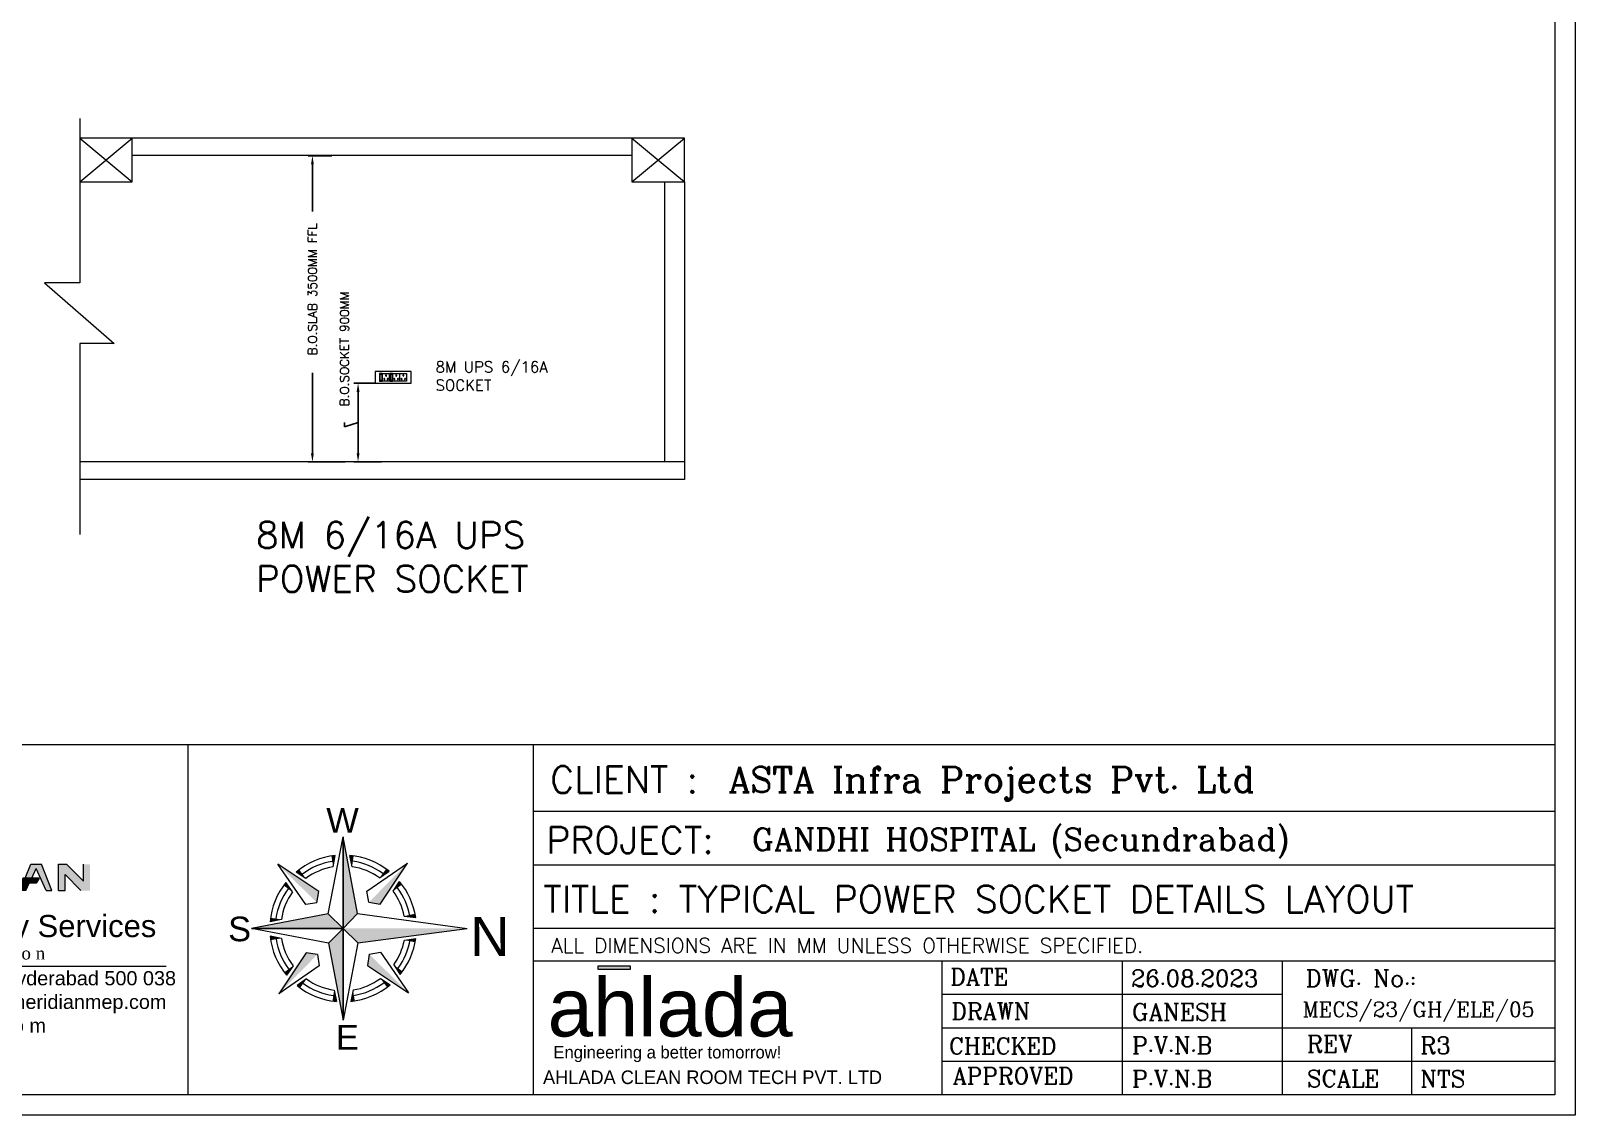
# Model space of a CAD drawing. Extents: x 3505867 to 4040009, y -660366 to -590408.
# Drawn here: x 3624138 to 3641773, y -660366 to -647977 of the extents above; entities that cross this region are included whole.
import ezdxf
from ezdxf.enums import TextEntityAlignment as Align

# ---------------------------------------------------------------- set-up
doc = ezdxf.new("R2010")
doc.units = 0
doc.header["$LTSCALE"] = 6
doc.header["$MEASUREMENT"] = 0
doc.linetypes.add('Hidden 2mm', pattern=[3, 2, -1])
doc.layers.get('0').update_dxf_attribs({"linetype": 'CONTINUOUS', "lineweight": 0})
doc.layers.get('Defpoints').update_dxf_attribs({"linetype": 'CONTINUOUS', "lineweight": 0})
for name, color, linetype, lineweight in [('AHU-N Ducting', 30, 'CONTINUOUS', 0), ('DIM', 7, 'CONTINUOUS', 0), ('ELE-8M 6-16A UPS SOCKET', 223, 'CONTINUOUS', 0), ('ELE. 2N0S OF 6-16 UPS SOCKETS', 191, 'CONTINUOUS', 0), ('FURNITURE WALL', 8, 'CONTINUOUS', 0), ('hatch', 252, 'CONTINUOUS', 0), ('MEP_HVAC_RA_DUCT', 1, 'CONTINUOUS', 0), ('TEXT', 5, 'CONTINUOUS', 0), ('TITLE', 7, 'CONTINUOUS', 0)]:
    doc.layers.add(name, color=color, linetype=linetype, lineweight=lineweight)
doc.styles.add('ARIAL', font='arial.ttf')
doc.styles.add('Century', font='GOTHIC.TTF')
doc.styles.add('FS-ARIAL', font='arial.ttf')
doc.styles.add('IRFAN', font='romans.shx')
doc.styles.add('RAGHAV', font='')
doc.styles.get("Standard").update_dxf_attribs({"font": 'SIMPLEX'})
doc.styles.add('sudheer', font='romanc.shx')
doc.styles.get('RAGHAV').set_extended_font_data('Sakkal Majalla')
doc.dimstyles.new('AR-BRICK WORK', dxfattribs={"dimscale": 100, "dimtxt": 1, "dimasz": 1, "dimexe": 0.5, "dimexo": 0, "dimgap": 0.25, "dimtad": 0, "dimdec": 0, "dimzin": 1, "dimdsep": 46, "dimtxsty": 'Century', "dimblk": 'OBLIQUE', "dimcen": 0, "dimdle": 1, "dimclrd": 8, "dimclre": 8, "dimclrt": 4, "dimadec": 0, "dimazin": 0, "dimtfac": 1, "dimtdec": 0, "dimtofl": 0, "dimtmove": 1, "dimatfit": 3, "dimldrblk": 'ARCHTICK', "dimfxl": 1, "dimtolj": 1, "dimtzin": 1, "dimarcsym": 2})

# ---------------------------------------------------------------- blocks, each defined once
blk = doc.blocks.new('543E')
at = {"layer": 'ELE. 2N0S OF 6-16 UPS SOCKETS', "color": 72, "linetype": 'ByBlock', "lineweight": 0}
for p, q in [((-124, -57), (-124, -91)), ((-26, -57), (-124, -57)), ((-26, -57), (-124, -57)), ((-124, -91), (-26, -91)), ((-124, -96), (-26, -96)), ((-124, -181), (-124, -96)), ((-26, -181), (-124, -181)), ((-124, -187), (-124, -221)), ((-26, -187), (-124, -187)), ((-26, -187), (-124, -187)), ((-113, -60), (-113, -88)), ((-37, -60), (-113, -60)), ((-113, -88), (-37, -88)), ((-113, -190), (-113, -218)), ((-37, -190), (-113, -190)), ((-110, -60), (-110, -88)), ((-110, -190), (-110, -218)), ((-37, -88), (-37, -60)), ((-37, -218), (-37, -190)), ((-26, -57), (-26, -91)), ((-26, -91), (-26, -57)), ((-26, -96), (-26, -181)), ((-26, -187), (-26, -221)), ((-26, -221), (-26, -187)), ((-124, -221), (-26, -221)), ((-124, -312), (-124, -227)), ((-124, -227), (-26, -227)), ((-26, -312), (-124, -312)), ((-124, -402), (-124, -317)), ((-124, -317), (-26, -317)), ((-113, -218), (-37, -218)), ((-26, -227), (-26, -312)), ((-26, -317), (-26, -402)), ((-26, -402), (-124, -402))]:
    blk.add_line(p, q, dxfattribs=at)
blk.add_lwpolyline([(-150, 0), (-150, -459), (0, -459), (0, 0)], close=True, dxfattribs=at)
for centre, radius, start, end in [((-98, -119), 4.6, 112.6838, 345.0951), ((-98, -159), 4.6, 14.9049, 247.3162), ((-94, -115), 5.7, 275.2689, 182.51), ((-94, -163), 5.7, 177.49, 84.7311), ((-58, -139), 4.22, 71.4031, 288.5969), ((-51, -139), 6.62, 217.1584, 142.8416), ((-98, -249), 4.6, 112.6838, 345.0951), ((-98, -289), 4.6, 14.9049, 247.3162), ((-98, -340), 4.6, 112.6838, 345.0951), ((-98, -379), 4.6, 14.9049, 247.3162), ((-94, -245), 5.7, 275.2689, 182.51), ((-94, -293), 5.7, 177.49, 84.7311), ((-94, -335), 5.7, 275.2689, 182.51), ((-94, -384), 5.7, 177.49, 84.7311), ((-58, -269), 4.22, 71.4031, 288.5969), ((-58, -360), 4.22, 71.4031, 288.5969), ((-51, -269), 6.62, 217.1584, 142.8416), ((-51, -360), 6.62, 217.1584, 142.8416)]:
    blk.add_arc(centre, radius, start, end, dxfattribs=at)
blk = doc.blocks.new('*D227')
at = {"layer": 'Defpoints', "color": 0, "linetype": 'ByBlock', "transparency": 16777216}
for p in [(3627874, -652002), (3628069, -652002), (3628140, -652903)]:
    blk.add_point(p, dxfattribs=at)
at = {"layer": 'DIM', "color": 8, "lineweight": -2, "ltscale": 10, "transparency": 16777216}
for p, q in [((3628069, -652002), (3627824, -652002)), ((3627874, -652803), (3627874, -652102)), ((3627718, -652450), (3627718, -652500)), ((3627718, -652500), (3627874, -652452)), ((3628140, -652903), (3627824, -652903))]:
    blk.add_line(p, q, dxfattribs=at)
at = {"layer": 'DIM', "color": 8, "linetype": 'ByBlock', "transparency": 16777216}
for points in [[(3627891, -652102), (3627858, -652102), (3627874, -652002)], [(3627858, -652803), (3627891, -652803), (3627874, -652903)]]:
    blk.add_solid(points, dxfattribs=at)
at = {"layer": 'DIM', "color": 7, "linetype": 'ByBlock', "lineweight": 50, "transparency": 16777216, "insert": (3627718, -651644), "char_height": 100, "attachment_point": 5, "rotation": 90}
blk.add_mtext('\\A1;\\A1;{\\Fromans.shx|c228; B.O.SOCKET 900MM }', dxfattribs=at)
blk = doc.blocks.new('_ArchTick')
at = {"color": 0, "linetype": 'ByBlock', "const_width": 0.15}
blk.add_lwpolyline([(-0.5, -0.5), (0.5, 0.5)], dxfattribs=at)
blk = doc.blocks.new('*D228')
at = {"layer": 'Defpoints', "color": 0, "linetype": 'ByBlock', "transparency": 16777216}
for p in [(3627353, -649403), (3627573, -649403), (3627726, -652903)]:
    blk.add_point(p, dxfattribs=at)
at = {"layer": 'DIM', "color": 8, "lineweight": -2, "ltscale": 10, "transparency": 16777216}
for p, q in [((3627573, -649403), (3627303, -649403)), ((3627353, -649503), (3627353, -650042)), ((3627353, -652803), (3627353, -651883)), ((3627726, -652903), (3627303, -652903))]:
    blk.add_line(p, q, dxfattribs=at)
at = {"layer": 'DIM', "color": 8, "linetype": 'ByBlock', "transparency": 16777216}
for points in [[(3627369, -649503), (3627336, -649503), (3627353, -649403)], [(3627336, -652803), (3627369, -652803), (3627353, -652903)]]:
    blk.add_solid(points, dxfattribs=at)
at = {"layer": 'DIM', "color": 7, "linetype": 'ByBlock', "lineweight": 50, "transparency": 16777216, "insert": (3627353, -650963), "char_height": 100, "attachment_point": 5, "rotation": 90}
blk.add_mtext('\\A1;\\A1; B.O.SLAB 3500MM FFL', dxfattribs=at)
blk = doc.blocks.new('Logo')
h = blk.add_hatch(color=134)
h.dxf.hatch_style = 1
h.paths.add_polyline_path([(7.31, 6.26), (4.47, 6.26), (4.47, 5.93), (7.31, 5.93)])
at = {"color": 134}
blk.add_lwpolyline([(4.47, 6.26), (7.31, 6.26), (7.31, 5.93), (4.47, 5.93)], close=True, dxfattribs=at)
at = {"color": 134, "style": 'FS-ARIAL'}
blk.add_text('ahlada', height=5.161, dxfattribs=at).set_placement((0, 0))
at = {"color": 8, "style": 'RAGHAV'}
blk.add_text('Engineering a better tomorrow!', height=1.0969, dxfattribs=at).set_placement((0.52, -1.94))
blk = doc.blocks.new('A$C4A7C6C7E')
at = {"layer": 'TITLE', "color": 8, "lineweight": 5}
for p, q in [((-4207, 4144), (0, 26095)), ((0, 26095), (0, 0)), ((0, 0), (0, 26095)), ((4144, 4207), (0, 26095)), ((-6941, 10518), (-18592, 18312)), ((-10622, 6781), (-18592, 18312)), ((-2825, 17519), (-2234, 20757)), ((2559, 17560), (1919, 20788)), ((6781, 10622), (18312, 18592)), ((10518, 6941), (18312, 18592)), ((-10607, 14226), (-13343, 16056)), ((10390, 14385), (13098, 16257)), ((14226, 10607), (16056, 13343)), ((-14385, 10390), (-16257, 13098)), ((-7437, 7325), (-6941, 10518)), ((7325, 7437), (6781, 10622)), ((-7437, 7325), (-10622, 6781)), ((7325, 7437), (10518, 6941)), ((-4207, 4144), (-26095, 0)), ((0, 0), (-26095, 0)), ((-26095, 0), (0, 0)), ((-4144, -4207), (-26095, 0)), ((-17560, 2559), (-20788, 1919)), ((-4207, 4144), (0, 0)), ((0, 0), (-4207, 4144)), ((0, 0), (-4144, -4207)), ((-4144, -4207), (0, 0)), ((0, 0), (4144, 4207)), ((4144, 4207), (0, 0)), ((0, 0), (4207, -4144)), ((4207, -4144), (0, 0)), ((0, 0), (0, -26095)), ((0, -26095), (0, 0)), ((17394, 3514), (20646, 3095)), ((17394, 3514), (20646, 3095)), ((-17519, -2825), (-20757, -2234)), ((-4144, -4207), (0, -26095)), ((4207, -4144), (0, -26095)), ((17433, -3312), (20680, -2857)), ((17433, -3312), (20680, -2857)), ((17434, -3310), (20680, -2857)), ((-10518, -6941), (-18312, -18592)), ((-7325, -7437), (-10518, -6941)), ((-7325, -7437), (-6781, -10622)), ((7437, -7325), (6941, -10518)), ((7437, -7325), (10622, -6781)), ((10622, -6781), (18592, -18312)), ((-6781, -10622), (-18312, -18592)), ((-14226, -10607), (-16056, -13343)), ((6941, -10518), (18592, -18312)), ((14385, -10390), (16257, -13098)), ((-10390, -14385), (-13098, -16257)), ((-2559, -17560), (-1919, -20788)), ((2825, -17519), (2234, -20757)), ((10607, -14226), (13343, -16056))]:
    blk.add_line(p, q, dxfattribs=at)
at = {"layer": 'TITLE', "color": 5}
for p in [(4144, 4207), (4207, -4144)]:
    blk.add_line(p, (35289, 0), dxfattribs=at)
at = {"layer": 'TITLE', "color": 8, "lineweight": 5}
for radius, start, end in [(20877, 96.14269, 129.72625), (19311, 99.1612, 126.70773), (20877, 51.14269, 84.72625), (19311, 54.16121, 81.70773), (17745, 99.1612, 126.70773), (17745, 54.16121, 81.70773), (20877, 8.52692, 39.72625), (20877, 141.14269, 174.72625), (19311, 144.16121, 171.70773), (17745, 144.16121, 171.70773), (17745, 11.42181, 36.70773), (19311, 9.85136, 36.70773), (20877, 186.14269, 219.72625), (19311, 189.1612, 216.70773), (17745, 189.1612, 216.70773), (17745, 324.16121, 349.24868), (19311, 324.16121, 350.81434), (20877, 321.14269, 352.1348), (20877, 231.14269, 264.72625), (19311, 234.16121, 261.70773), (17745, 234.16121, 261.70773), (20877, 276.14269, 309.72625), (17745, 279.1612, 306.70773), (19311, 279.1612, 306.70773)]:
    blk.add_arc((0, 0), radius, start, end, dxfattribs=at)
for points in [[(0, 26095), (4144, 4207), (0, 0)], [(-18592, 18312), (-6941, 10518), (-7437, 7325)], [(-3324, 20610), (-2234, 20757), (-2825, 17519)], [(3011, 20658), (1919, 20788), (2559, 17560)], [(18312, 18592), (10518, 6941), (7325, 7437)], [(-13343, 16056), (-12479, 16737), (-10607, 14226)], [(13098, 16257), (12223, 16924), (10390, 14385)], [(16056, 13343), (16737, 12479), (14226, 10607)], [(-16257, 13098), (-16924, 12223), (-14385, 10390)], [(-26095, 0), (-4207, 4144), (0, 0)], [(-20658, 3011), (-20788, 1919), (-17560, 2559)], [(0, -26095), (-4144, -4207), (0, 0)], [(20646, 3095), (20457, 4167), (17394, 3514)], [(-20610, -3324), (-20757, -2234), (-17519, -2825)], [(20680, -2857), (20503, -3930), (17433, -3312)], [(-18312, -18592), (-10518, -6941), (-7325, -7437)], [(18592, -18312), (6941, -10518), (7437, -7325)], [(-16056, -13343), (-16737, -12479), (-14226, -10607)], [(16257, -13098), (16924, -12223), (14385, -10390)], [(-13098, -16257), (-12223, -16924), (-10390, -14385)], [(-3011, -20658), (-1919, -20788), (-2559, -17560)], [(3324, -20610), (2234, -20757), (2825, -17519)], [(13343, -16056), (12479, -16737), (10607, -14226)]]:
    blk.add_solid(points, dxfattribs=at)
at = {"layer": 'TITLE', "color": 5}
blk.add_solid([(35289, 0), (4207, -4144), (0, 0)], dxfattribs=at)
blk = doc.blocks.new('MECS')
at = {"layer": 'AHU-N Ducting', "lineweight": 0}
for color, points in [(160, [(0.5134, 0.9091, -0.255342), (0.5146, 0.9123, -0.046847), (0.5217, 0.9295, -0.026654), (0.5336, 0.9523, -0.067185), (0.5557, 0.9835, -0.027641), (0.5739, 1.0031), (0.5766, 1.006, 0.172136), (0.5505, 1.0116, 0.247314), (0.5199, 0.99), (0.4722, 0.896, -0.018001), (0.4702, 0.8924, -0.031918), (0.4662, 0.8866, -0.107063), (0.4579, 0.8781, -0.068722), (0.4448, 0.87, -0.110082), (0.4329, 0.8663, -0.048168), (0.4222, 0.8653, -0.255342), (0.422, 0.8653, -0.105522), (0.4104, 0.8665, -0.052874), (0.3991, 0.8701, 0.050549), (0.4093, 0.8619, 0.15879), (0.4483, 0.8512, 0.025573), (0.455, 0.8519, 0.056901), (0.4704, 0.858, 0.076128), (0.4928, 0.8754, 0.056355), (0.507, 0.8948)]), (150, [(0.5739, 1.0031), (0.5557, 0.9835, -0.088717), (0.5986, 0.9091), (0.6061, 0.8948, 0.090805), (0.6259, 0.8692, 0.094622), (0.6466, 0.8653, 0.097626), (0.6679, 0.8695, -0.179862), (0.6391, 0.896), (0.5914, 0.99, 0.136823), (0.5769, 1.0059, 0.004233)]), (160, [(0.7385, 0.9091, -0.255342), (0.7397, 0.9123, -0.046847), (0.7468, 0.9295, -0.026654), (0.7587, 0.9523, -0.067185), (0.7808, 0.9835, -0.027641), (0.799, 1.0031), (0.8017, 1.006, 0.172136), (0.7756, 1.0116, 0.247314), (0.745, 0.99), (0.6973, 0.896, -0.018001), (0.6953, 0.8924, -0.031918), (0.6913, 0.8866, -0.107063), (0.683, 0.8781, -0.068722), (0.6699, 0.87, -0.110082), (0.658, 0.8663, -0.048168), (0.6473, 0.8653, -0.255342), (0.6471, 0.8653, -0.105522), (0.6355, 0.8665, -0.052874), (0.6242, 0.8701, 0.050549), (0.6344, 0.8619, 0.15879), (0.6734, 0.8512, 0.025573), (0.6801, 0.8519, 0.056901), (0.6955, 0.858, 0.076128), (0.7179, 0.8754, 0.056355), (0.7321, 0.8948)]), (150, [(0.799, 1.0031), (0.7808, 0.9835, -0.082822), (0.8242, 0.9091), (0.8312, 0.8948, 0.090805), (0.851, 0.8692, 0.094622), (0.8717, 0.8653, 0.097626), (0.893, 0.8695, -0.179862), (0.8642, 0.896), (0.8165, 0.99, 0.136823), (0.802, 1.0059, 0.004233)]), (1, [(1.0302, 0.9438), (1.0711, 0.8757), (1.0984, 0.8757), (1.1393, 0.9438), (1.1393, 0.8757), (1.1665, 0.8757), (1.1665, 1.0119), (1.1325, 1.0119), (1.086, 0.92), (1.0371, 1.0119), (1.003, 1.0119), (1.003, 0.8757), (1.0302, 0.8757)]), (251, [(1.2006, 1.0119), (1.2006, 0.9847), (1.3369, 0.9847), (1.3641, 1.0119)]), (251, [(1.3982, 0.8757), (1.4323, 0.8757), (1.4323, 1.0119), (1.3982, 1.0119)]), (251, [(1.6299, 1.0119), (1.5958, 1.0119), (1.5958, 0.8757), (1.6299, 0.8757)]), (251, [(1.8956, 1.0119), (1.8615, 1.0119), (1.8615, 0.8757), (1.8956, 0.8757)]), (251, [(2.0114, 0.9904), (2.0639, 0.8757), (2.0932, 0.8757), (2.0387, 1.0119), (1.9842, 1.0119), (1.9556, 0.9405), (1.9886, 0.9405)]), (251, [(2.1614, 0.959), (2.2431, 0.8757), (2.2908, 0.8757), (2.2908, 1.0119), (2.2567, 1.0119), (2.2567, 0.9241), (2.1682, 1.0119), (2.1273, 1.0119), (2.1273, 0.8757), (2.1614, 0.8757)]), (251, [(1.2006, 0.9574), (1.2006, 0.8757), (1.3369, 0.8757), (1.3641, 0.9029), (1.2278, 0.9029), (1.2278, 0.9302), (1.3369, 0.9302), (1.3641, 0.9574)]), (251, [(2.0114, 0.9132), (2.0274, 0.9405), (1.9433, 0.9405), (1.9297, 0.9132)]), (251, [(1.9762, 0.9132), (1.9447, 0.9132), (1.9297, 0.8757), (1.959, 0.8757)]), (160, [(0.6892, 0.8653, -0.097626), (0.6679, 0.8695, -0.097626), (0.6466, 0.8653, -0.094622), (0.6259, 0.8692, 0.087249), (0.6523, 0.8527, 0.25446), (0.7122, 0.8701, -0.106044)]), (150, [(0.9143, 0.8653, -0.097626), (0.893, 0.8695, -0.097626), (0.8717, 0.8653, -0.094622), (0.851, 0.8692, 0.087249), (0.8774, 0.8527, 0.25446), (0.9373, 0.8701, -0.106044)])]:
    blk.add_hatch(color=color, dxfattribs=at).paths.add_polyline_path(points)
h = blk.add_hatch(color=251, dxfattribs=at)
edge = h.paths.add_edge_path()
edge.add_ellipse((1.4459, 0.9711), major_axis=(-0.1158, 0), ratio=0.352941, start_angle=110.17982, end_angle=270)
edge.add_line((1.4459, 1.0119), (1.4459, 0.9915))
edge.add_ellipse((1.4459, 0.9711), major_axis=(-0.0701, 0), ratio=0.291522, start_angle=90, end_angle=270, ccw=False)
edge.add_line((1.4459, 0.9506), (1.4459, 0.9302))
edge.add_line((1.4459, 0.9302), (1.5189, 0.8757))
edge.add_line((1.5189, 0.8757), (1.5617, 0.8757))
edge.add_line((1.5617, 0.8757), (1.4859, 0.9327))
h = blk.add_hatch(color=251, dxfattribs=at)
h.paths.add_polyline_path([(1.6639, 0.8757), (1.7593, 0.8757, 1), (1.7593, 1.0119), (1.6639, 1.0119)])
h.paths.add_polyline_path([(1.698, 0.9847), (1.7511, 0.9847, -1), (1.7511, 0.9029), (1.698, 0.9029)], flags=16)
at = {"layer": 'AHU-N Ducting', "color": 160, "lineweight": 0}
for p, q in [((0.4722, 0.896, -0.0047), (0.5199, 0.99, -0.0047)), ((0.6973, 0.896, -0.0047), (0.745, 0.99, -0.0047)), ((0.507, 0.8948, -0.0047), (0.5134, 0.9091, -0.0047)), ((0.7321, 0.8948, -0.0047), (0.7385, 0.9091, -0.0047))]:
    blk.add_line(p, q, dxfattribs=at)
at = {"layer": 'AHU-N Ducting', "color": 150, "lineweight": 0}
for p, q in [((0.6391, 0.896, -0.0047), (0.5914, 0.99, -0.0047)), ((0.8642, 0.896, -0.0047), (0.8165, 0.99, -0.0047)), ((0.6061, 0.8948, -0.0047), (0.5986, 0.9091, -0.0047))]:
    blk.add_line(p, q, dxfattribs=at)
at = {"layer": 'AHU-N Ducting', "color": 1, "lineweight": 0}
for p, q in [((1.003, 1.0119, -0.0047), (1.0371, 1.0119, -0.0047)), ((1.0371, 1.0119, -0.0047), (1.086, 0.92, -0.0047)), ((1.1325, 1.0119, -0.0047), (1.086, 0.92, -0.0047)), ((1.1665, 1.0119, -0.0047), (1.1325, 1.0119, -0.0047)), ((1.1343, 1.0119, -0.0047), (1.1615, 1.0119, -0.0047)), ((1.1665, 0.8757, -0.0047), (1.1665, 1.0119, -0.0047)), ((1.0302, 0.9438, -0.0047), (1.0711, 0.8757, -0.0047)), ((1.0302, 0.8757, -0.0047), (1.0302, 0.9438, -0.0047)), ((1.0302, 0.8757, -0.0047), (1.0302, 0.9438, -0.0047)), ((1.1393, 0.9438, -0.0047), (1.0984, 0.8757, -0.0047)), ((1.1393, 0.8757, -0.0047), (1.1393, 0.9438, -0.0047)), ((1.1393, 0.8757, -0.0047), (1.1393, 0.9438, -0.0047)), ((1.0302, 0.8757, -0.0047), (1.003, 0.8757, -0.0047)), ((1.0711, 0.8757, -0.0047), (1.0984, 0.8757, -0.0047)), ((1.1393, 0.8757, -0.0047), (1.1665, 0.8757, -0.0047))]:
    blk.add_line(p, q, dxfattribs=at)
at = {"layer": 'AHU-N Ducting', "color": 251, "lineweight": 0}
for p, q in [((1.2006, 1.0119, -0.0047), (1.3641, 1.0119, -0.0047)), ((1.2006, 0.9847, -0.0047), (1.2006, 1.0119, -0.0047)), ((1.2006, 0.9847, -0.0047), (1.3369, 0.9847, -0.0047)), ((1.3369, 0.9847, -0.0047), (1.3641, 1.0119, -0.0047)), ((1.3982, 1.0119, -0.0047), (1.4323, 1.0119, -0.0047)), ((1.3982, 1.0119, -0.0047), (1.3982, 0.8757, -0.0047)), ((1.4323, 1.0119, -0.0047), (1.4323, 0.8757, -0.0047)), ((1.4459, 1.0119, -0.0047), (1.4459, 0.9915, -0.0047)), ((1.5958, 1.0119, -0.0047), (1.6299, 1.0119, -0.0047)), ((1.5958, 0.8757, -0.0047), (1.5958, 1.0119, -0.0047)), ((1.6299, 1.0119, -0.0047), (1.6299, 0.8757, -0.0047)), ((1.6639, 1.0119, -0.0047), (1.7593, 1.0119, -0.0047)), ((1.6639, 1.0119, -0.0047), (1.6639, 0.8757, -0.0047)), ((1.698, 0.9847, -0.0047), (1.7511, 0.9847, -0.0047)), ((1.698, 0.9847, -0.0047), (1.698, 0.9029, -0.0047)), ((1.8615, 1.0119, -0.0047), (1.8956, 1.0119, -0.0047)), ((1.8615, 0.8757, -0.0047), (1.8615, 1.0119, -0.0047)), ((1.8956, 1.0119, -0.0047), (1.8956, 0.8757, -0.0047)), ((1.9556, 0.9405, -0.0047), (1.9842, 1.0119, -0.0047)), ((1.9842, 1.0119, -0.0047), (2.0387, 1.0119, -0.0047)), ((1.9886, 0.9405, -0.0047), (2.0114, 0.9904, -0.0047)), ((2.0639, 0.8757, -0.0047), (2.0114, 0.9904, -0.0047)), ((2.0932, 0.8757, -0.0047), (2.0387, 1.0119, -0.0047)), ((2.1273, 1.0119, -0.0047), (2.1682, 1.0119, -0.0047)), ((2.1273, 0.8757, -0.0047), (2.1273, 1.0119, -0.0047)), ((2.1682, 1.0119, -0.0047), (2.2567, 0.9241, -0.0047)), ((2.2567, 0.9241, -0.0047), (2.2567, 1.0119, -0.0047)), ((1.2006, 0.9574, -0.0047), (1.3641, 0.9574, -0.0047)), ((1.2006, 0.8757, -0.0047), (1.2006, 0.9574, -0.0047)), ((1.2278, 0.9302, -0.0047), (1.3369, 0.9302, -0.0047)), ((1.2278, 0.9029, -0.0047), (1.2278, 0.9302, -0.0047)), ((1.2278, 0.9029, -0.0047), (1.3641, 0.9029, -0.0047)), ((1.3369, 0.9302, -0.0047), (1.3641, 0.9574, -0.0047)), ((1.3369, 0.8757, -0.0047), (1.3641, 0.9029, -0.0047)), ((1.4459, 0.9302, -0.0047), (1.4459, 0.9506, -0.0047)), ((1.4459, 0.9302, -0.0047), (1.5189, 0.8757, -0.0047)), ((1.4859, 0.9327, -0.0047), (1.5617, 0.8757, -0.0047)), ((1.698, 0.9029, -0.0047), (1.7511, 0.9029, -0.0047)), ((1.9297, 0.9132, -0.0047), (1.9433, 0.9405, -0.0047)), ((2.0114, 0.9132, -0.0047), (1.9297, 0.9132, -0.0047)), ((1.9297, 0.8757, -0.0047), (1.9447, 0.9132, -0.0047)), ((2.0274, 0.9405, -0.0047), (1.9433, 0.9405, -0.0047)), ((1.959, 0.8757, -0.0047), (1.9762, 0.9132, -0.0047)), ((2.0274, 0.9405, -0.0047), (2.0114, 0.9132, -0.0047)), ((2.2431, 0.8757, -0.0047), (2.1614, 0.959, -0.0047)), ((2.1614, 0.8757, -0.0047), (2.1614, 0.959, -0.0047)), ((1.2006, 0.8757, -0.0047), (1.3369, 0.8757, -0.0047)), ((1.3982, 0.8757, -0.0047), (1.4323, 0.8757, -0.0047)), ((1.5189, 0.8757, -0.0047), (1.5617, 0.8757, -0.0047)), ((1.5958, 0.8757, -0.0047), (1.6299, 0.8757, -0.0047)), ((1.6639, 0.8757, -0.0047), (1.7593, 0.8757, -0.0047)), ((1.8615, 0.8757, -0.0047), (1.8956, 0.8757, -0.0047)), ((1.959, 0.8757, -0.0047), (1.9297, 0.8757, -0.0047)), ((2.0639, 0.8757, -0.0047), (2.0932, 0.8757, -0.0047)), ((2.1273, 0.8757, -0.0047), (2.1614, 0.8757, -0.0047))]:
    blk.add_line(p, q, dxfattribs=at)
at = {"layer": 'AHU-N Ducting', "color": 251, "lineweight": 0, "ltscale": 0.85}
blk.add_line((0.1166, 0.4833, -0.0061), (2.6855, 0.4833, -0.0061), dxfattribs=at)
at = {"layer": 'AHU-N Ducting', "color": 160, "lineweight": 0}
for centre, radius, start, end in [((0.7418, 0.8286, -0.0047), 0.2421, 132.93732, 160.59811), ((0.5557, 0.9719, -0.0047), 0.0401, 90, 153.08875), ((0.5557, 0.9719, -0.0047), 0.0401, 26.91125, 90), ((0.9669, 0.8286, -0.0047), 0.2421, 132.93732, 160.59811), ((0.7808, 0.9719, -0.0047), 0.0401, 90, 153.08875), ((0.7808, 0.9719, -0.0047), 0.0401, 26.91125, 90), ((0.4222, 0.9214, -0.0047), 0.0561, 270, 333.08875), ((0.4249, 0.94, -0.0047), 0.0938, 291.33776, 331.21045), ((0.6861, 0.9361, -0.0047), 0.09, 207.3023, 248.00186), ((0.6473, 0.9214, -0.0047), 0.0561, 270, 333.08875), ((0.65, 0.94, -0.0047), 0.0938, 291.33776, 331.21045), ((0.4451, 0.9164, -0.0047), 0.0652, 225.15476, 282.26072), ((0.422, 0.9214, -0.0047), 0.0561, 245.90537, 270.11841), ((0.6702, 0.9164, -0.0047), 0.0652, 225.15476, 282.26072), ((0.6471, 0.9214, -0.0047), 0.0561, 245.90537, 270.11841), ((0.6662, 0.9164, -0.0047), 0.0652, 257.808, 314.84524), ((0.689, 0.9214, -0.0047), 0.0561, 245.90537, 270.11841)]:
    blk.add_arc(centre, radius, start, end, dxfattribs=at)
at = {"layer": 'AHU-N Ducting', "color": 150, "lineweight": 0}
for centre, radius, start, end in [((0.369, 0.8263, -0.0047), 0.244, 19.82782, 40.10718), ((0.5794, 0.816, -0.0047), 0.2619, 20.8244, 39.7594), ((0.6892, 0.9214, -0.0047), 0.0561, 206.91125, 270), ((0.6892, 0.9214, -0.0047), 0.0561, 206.91125, 270), ((0.9112, 0.9361, -0.0047), 0.09, 207.3023, 248.00186), ((0.9143, 0.9214, -0.0047), 0.0561, 206.91125, 270), ((0.9496, 0.9249, -0.0047), 0.06, 206.91125, 270), ((0.6465, 0.9214, -0.0047), 0.0561, 248.49709, 270.11841), ((0.6466, 0.9214, -0.0047), 0.0561, 270, 292.3036), ((0.8716, 0.9214, -0.0047), 0.0561, 248.49709, 270.11841), ((0.8717, 0.9214, -0.0047), 0.0561, 270, 292.3036), ((0.8913, 0.9164, -0.0047), 0.0652, 257.73928, 314.84524), ((0.9141, 0.9214, -0.0047), 0.0561, 245.90537, 270.11841)]:
    blk.add_arc(centre, radius, start, end, dxfattribs=at)
at = {"layer": 'AHU-N Ducting', "color": 251, "lineweight": 0}
for centre, radius in [((1.7511, 0.9438, -0.0047), 0.0409), ((1.7593, 0.9438, -0.0047), 0.0681)]:
    blk.add_arc(centre, radius, 270, 90, dxfattribs=at)
for major_axis, ratio, start_param in [((-0.1158, 0), 0.352941, 1.923001), ((-0.0701, 0), 0.291522, 1.570796)]:
    blk.add_ellipse((1.4459, 0.9711, -0.0047), major_axis=major_axis, ratio=ratio, start_param=start_param, end_param=4.712389, dxfattribs=at)
at = {"layer": 'AHU-N Ducting', "color": 251, "lineweight": 0, "attachment_point": 1, "style": 'ARIAL'}
for s, insert, char_height, width in [('{\\C1;Engineers & Consultancy Services \\P}', (0.1749, 0.7493, -0.0146), 0.11475, 24.254374), ('{\\C252;Plot No.43, Srinivasa Colony (West), Hyderabad 500 038\\PPh: 040 40117248,  E Mail : contact@meridianmep.com\\P            w w w . m e r i d i a n m e p . c o m }', (0.1414, 0.4583, -0.0061), 0.07344, 2.632643)]:
    blk.add_mtext(s, dxfattribs=dict(at, insert=insert, char_height=char_height, width=width))
at = {"layer": 'AHU-N Ducting', "color": 251, "lineweight": 0, "ltscale": 0.85, "insert": (1.4024, 0.5507, -0.0055), "char_height": 0.065176, "attachment_point": 5, "line_spacing_factor": 0.6, "style": 'ARIAL'}
blk.add_mtext('{\\FBatang|c0;\\C5;I n c r e d i b l e  i n n o v a t i o n\\P}', dxfattribs=at)

msp = doc.modelspace()

# ---------------------------------------------------------------- linework, layer by layer
for p, q in [((3641540.8, -656134.3), (3619634.2, -656134.3)), ((3625933.3, -660134.3), (3625933.3, -656134.3)), ((3629879.1, -660134.3), (3629879.1, -656134.3)), ((3641540.8, -656898.3), (3629879.1, -656898.3)), ((3641540.8, -657509.5), (3629879.1, -657509.5)), ((3634543.3, -660134.3), (3634543.3, -658605.1)), ((3636605.4, -660134.3), (3636605.4, -658605.1)), ((3638425.3, -658605.1), (3638425.3, -660134.3)), ((3638425.3, -658987.5), (3634543.3, -658987.5)), ((3634543.3, -659369.9), (3641540.8, -659369.9)), ((3639909.7, -660134.3), (3639909.7, -659369.9)), ((3641540.8, -659752.1), (3634543.3, -659752.1))]:
    msp.add_line(p, q)
at = {"lineweight": 9, "extrusion": (0, 0, -1)}
for p, q in [((3641540.8, -658233), (3629879.1, -658233)), ((3641540.8, -658605.1), (3629879.1, -658605.1))]:
    msp.add_line(p, q, dxfattribs=at)
at = {"color": 7}
msp.add_line((3641540.8, -660134.3), (3629879.1, -660134.3), dxfattribs=at)
for points in [[(3641772.6, -631277.8), (3641772.6, -660366.1), (3605906.7, -660366.1), (3605906.7, -631277.8)], [(3641540.8, -631509.6), (3641540.8, -660134.3), (3606138.5, -660134.3), (3606138.5, -631509.6)]]:
    msp.add_lwpolyline(points, close=True)
at = {"layer": 'hatch', "color": 7}
msp.add_line((3641540.8, -656133.4), (3641540.8, -660134.3), dxfattribs=at)
at = {"layer": 'MEP_HVAC_RA_DUCT', "color": 8, "linetype": 'ByBlock'}
for p, q in [((3624695.2, -648977.7), (3624695.2, -650855.7)), ((3624695.2, -649202.1), (3625295.2, -649702.1)), ((3624695.2, -649702.1), (3625295.2, -649202.1)), ((3631000.2, -649202.1), (3631600.2, -649702.1)), ((3631000.2, -649702.1), (3631600.2, -649202.1)), ((3631375.2, -649702.1), (3631375.2, -652902.1)), ((3631600.2, -649702.1), (3631600.2, -653102.1)), ((3624695.2, -650855.7), (3624293.1, -650855.7)), ((3624293.1, -650855.7), (3625088.7, -651550.5)), ((3625088.7, -651550.5), (3624695.2, -651550.5)), ((3624695.2, -651550.5), (3624695.2, -653730.7))]:
    msp.add_line(p, q, dxfattribs=at)
for points in [[(3624695.2, -649202.1), (3624695.2, -649702.1), (3625295.2, -649702.1), (3625295.2, -649202.1), (3624695.2, -649202.1)], [(3631230.2, -649202.1), (3625295.2, -649202.1)], [(3631000.2, -649202.1), (3631000.2, -649702.1), (3631600.2, -649702.1), (3631600.2, -649202.1), (3631000.2, -649202.1)], [(3631000.2, -649402.1), (3625295.2, -649402.1)], [(3631600.2, -652902.1), (3624695.2, -652902.1)], [(3631600.2, -653102.1), (3624695.2, -653102.1)]]:
    msp.add_lwpolyline(points, dxfattribs=at)

# ---------------------------------------------------------------- block references
at = {"xscale": 129.2302339714208, "yscale": 129.2302339714208, "zscale": 129.2302339714208}
msp.add_blockref('Logo', (3630038, -659467.4), dxfattribs=at)
at = {"layer": 'ELE-8M 6-16A UPS SOCKET', "color": 254, "linetype": 'ByBlock', "true_color": 0xdebad0, "xscale": 0.8933331082992187, "yscale": 0.8933331082992187, "zscale": 0.8933331082992187, "rotation": 90}
msp.add_blockref('543E', (3628069.2, -651868.4), dxfattribs=at)
at = {"layer": 'FURNITURE WALL', "linetype": 'Hidden 2mm', "xscale": 2206.000027674606, "yscale": 2206.000027674606, "zscale": 2206.000027674606}
msp.add_blockref('MECS', (3619759.9, -659731.6, 13.6), dxfattribs=at)
at = {"layer": 'TITLE', "linetype": 'Continuous', "extrusion": (1.31196e-09, -7.57547e-09, 1), "xscale": 0.040152693707034, "yscale": 0.040152693707034, "zscale": 0.040152693707034}
msp.add_blockref('A$C4A7C6C7E', (3627703.1, -658232.8, 0), dxfattribs=at)

# ---------------------------------------------------------------- texts
at = {"lineweight": 9}
for s, height, style, p in [('CLIENT :', 305.68, 'IRFAN', (3630067.4, -656684.8)), ('ASTA Infra Projects Pvt. Ltd', 290.396, 'sudheer', (3632105.2, -656676.9)), ('PROJECT:', 305.68, 'IRFAN', (3630022.6, -657377.1)), ('GANDHI HOSPITAL (Secundrabad)', 255.548, 'sudheer', (3632372.7, -657342.8))]:
    msp.add_text(s, height=height, dxfattribs=dict(at, style=style)).set_placement(p)
at = {"lineweight": 9, "extrusion": (0, 0, -1), "style": 'IRFAN', "text_generation_flag": 2}
for s, height, p in [('TITLE : TYPICAL POWER SOCKET DETAILS LAYOUT', 305.68, (-3629990.9, -658050.8)), ('ALL DIMENSIONS ARE IN MM UNLESS OTHERWISE SPECIFIED.', 167.477, (-3630081.1, -658512.5))]:
    msp.add_text(s, height=height, dxfattribs=at).set_placement(p)
at = {"color": 64, "style": 'sudheer'}
for s, p in [('DATE', (3634969.1, -658785.4)), ('DRAWN ', (3635164.3, -659178.6)), ('CHECKED', (3635236.4, -659576.8)), ('APPROVED', (3635355.7, -659917.6))]:
    msp.add_text(s, height=188.74, dxfattribs=at).set_placement(p, align=Align.MIDDLE_CENTER)
at = {"color": 6, "style": 'sudheer'}
for s, p in [('26.08.2023', (3636699.3, -658899.6)), ('GANESH', (3636712.7, -659283)), ('P.V.N.B', (3636712.7, -659665.4)), ('R3', (3640004.1, -659665.4)), ('P.V.N.B', (3636712.7, -660047.6)), ('NTS', (3640004.1, -660047.6))]:
    msp.add_text(s, height=193.14, dxfattribs=at).set_placement(p)
at = {"color": 64, "style": 'sudheer'}
for s, p in [('DWG. No.:', (3638697.5, -658899.7)), ('REV', (3638710.2, -659648.6)), ('SCALE', (3638710.2, -660045.3))]:
    msp.add_text(s, height=193.14, dxfattribs=at).set_placement(p)
at = {"color": 6, "style": 'sudheer'}
msp.add_text('MECS/23/GH/ELE/05', height=170.695, dxfattribs=at).set_placement((3639985.1, -659243.4), align=Align.CENTER)
at = {"color": 134, "style": 'RAGHAV'}
msp.add_text('AHLADA CLEAN ROOM TECH PVT. LTD', height=155.062, dxfattribs=at).set_placement((3629986.5, -660010.8))
at = {"layer": 'DIM', "lineweight": 50, "ltscale": 10, "insert": (3628759.5, -651754.3), "char_height": 125, "width": 1426.108, "attachment_point": 1}
msp.add_mtext('{\\Fromans.shx|c228;\\C0;8M UPS 6/16A SOCKET}', dxfattribs=at)
at = {"layer": 'TEXT', "lineweight": 50, "ltscale": 10, "insert": (3626709.2, -653587.6), "char_height": 300, "width": 4707.325, "attachment_point": 1}
msp.add_mtext('{\\Fromans.shx|c228;\\C0;8M 6/16A UPS POWER SOCKET}', dxfattribs=at)
at = {"layer": 'TITLE', "color": 7, "style": 'ARIAL'}
for s, p in [('W', (3627511.3, -657138.4, 0)), ('S', (3626390.2, -658379, 0)), ('E', (3627621.8, -659618.3, 0))]:
    msp.add_text(s, height=281.1, dxfattribs=at).set_placement(p)
at = {"layer": 'TITLE', "color": 5, "style": 'ARIAL'}
msp.add_text('N', height=443.3, rotation=180, dxfattribs=at).set_placement((3629602.8, -658102.9, 0))

# ---------------------------------------------------------------- dimensions: what is measured, and where the dimension line sits
at = {"layer": 'DIM', "lineweight": 50, "ltscale": 10}
for base, p1, p2, text, picture, middle in [((3627352.7, -649402.5), (3627726.1, -652902.5), (3627572.6, -649402.5), '\\A1; B.O.SLAB <>MM FFL', '*D228', (3627352.7, -650962.7)), ((3627874.3, -652002.4), (3628140.2, -652902.5), (3628069.2, -652002.4), '\\A1;{\\Fromans.shx|c228; B.O.SOCKET <>MM }', '*D227', (3627717.8, -652425.2))]:
    dim = msp.add_linear_dim(base=base, p1=p1, p2=p2, angle=90, text=text, dimstyle='AR-BRICK WORK', override={"dimtxsty": 'Standard', "dimclrt": 7, "dimldrblk": 'ArchTick'}, dxfattribs=at)
    dim.commit()
    dim.dimension.update_dxf_attribs({"geometry": picture, "text_midpoint": middle, "dimtype": 160})

doc.saveas('drawing.dxf')
